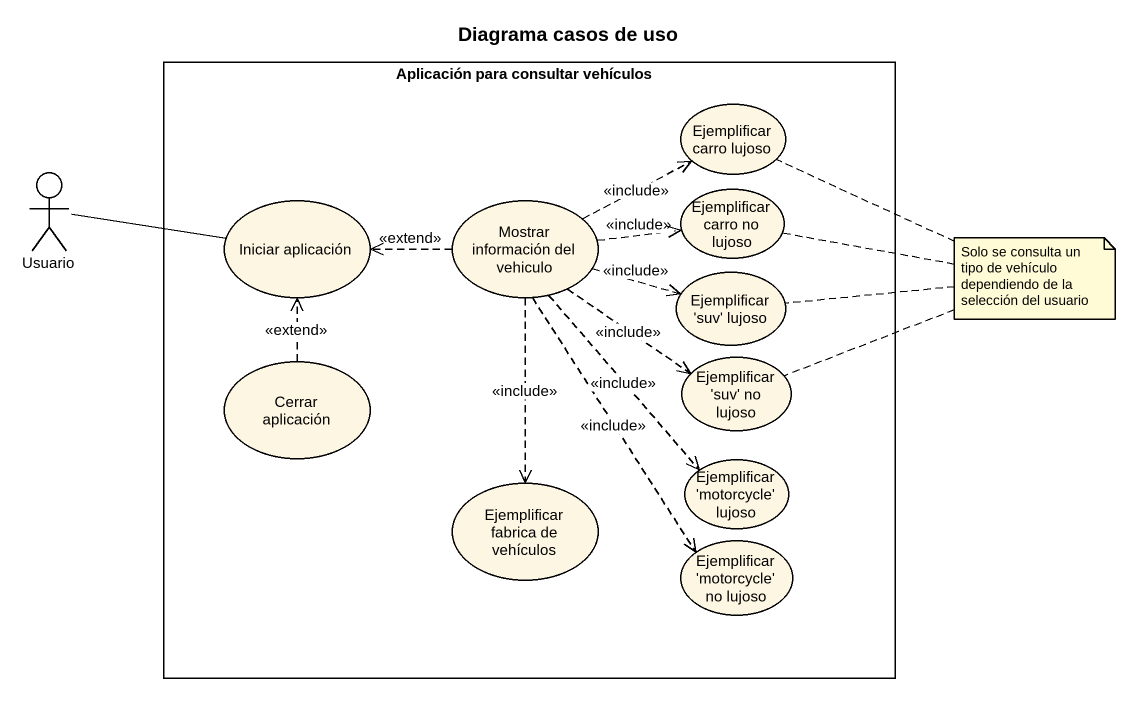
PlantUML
@startuml
title Diagrama casos de uso
rectangle "Aplicación para consultar vehículos" as Aplicación_para_consultar {
  usecase "Ejemplificar carro lujoso" as Ejemplificar_carro_lujoso
  usecase "Iniciar aplicación" as Iniciar_aplicación
  usecase "Mostrar información del vehiculo" as Mostrar_información_del
  usecase "Ejemplificar carro no lujoso" as Ejemplificar_carro_no_lujoso
  usecase "Ejemplificar 'suv' lujoso" as Ejemplificar_suv_lujoso
  usecase "Cerrar aplicación" as Cerrar_aplicación
  usecase "Ejemplificar 'suv' no lujoso" as Ejemplificar_suv_no_lujoso
  usecase "Ejemplificar 'motorcycle' lujoso" as Ejemplificar_motorcycle
  usecase "Ejemplificar fabrica de vehículos" as Ejemplificar_fabrica_de
  usecase "Ejemplificar 'motorcycle' no lujoso" as Ejemplificar_motorcycle_no
}
actor Usuario
Usuario -right- Iniciar_aplicación
Mostrar_información_del .right.> Ejemplificar_carro_lujoso : <<include>>
Mostrar_información_del .left.> Iniciar_aplicación : <<extend>>
Mostrar_información_del .right.> Ejemplificar_carro_no_lujoso : <<include>>
Mostrar_información_del .right.> Ejemplificar_suv_lujoso : <<include>>
Mostrar_información_del ..> Ejemplificar_suv_no_lujoso : <<include>>
Mostrar_información_del ..> Ejemplificar_motorcycle : <<include>>
Mostrar_información_del ..> Ejemplificar_fabrica_de : <<include>>
Mostrar_información_del ..> Ejemplificar_motorcycle_no : <<include>>
Cerrar_aplicación .up.> Iniciar_aplicación : <<extend>>
note as N1
  Solo se consulta un tipo de vehículo dependiendo de la selección del usuario
end note
N1 .. Ejemplificar_carro_lujoso
N1 .. Ejemplificar_carro_no_lujoso
N1 .. Ejemplificar_suv_lujoso
N1 .. Ejemplificar_suv_no_lujoso
@enduml
